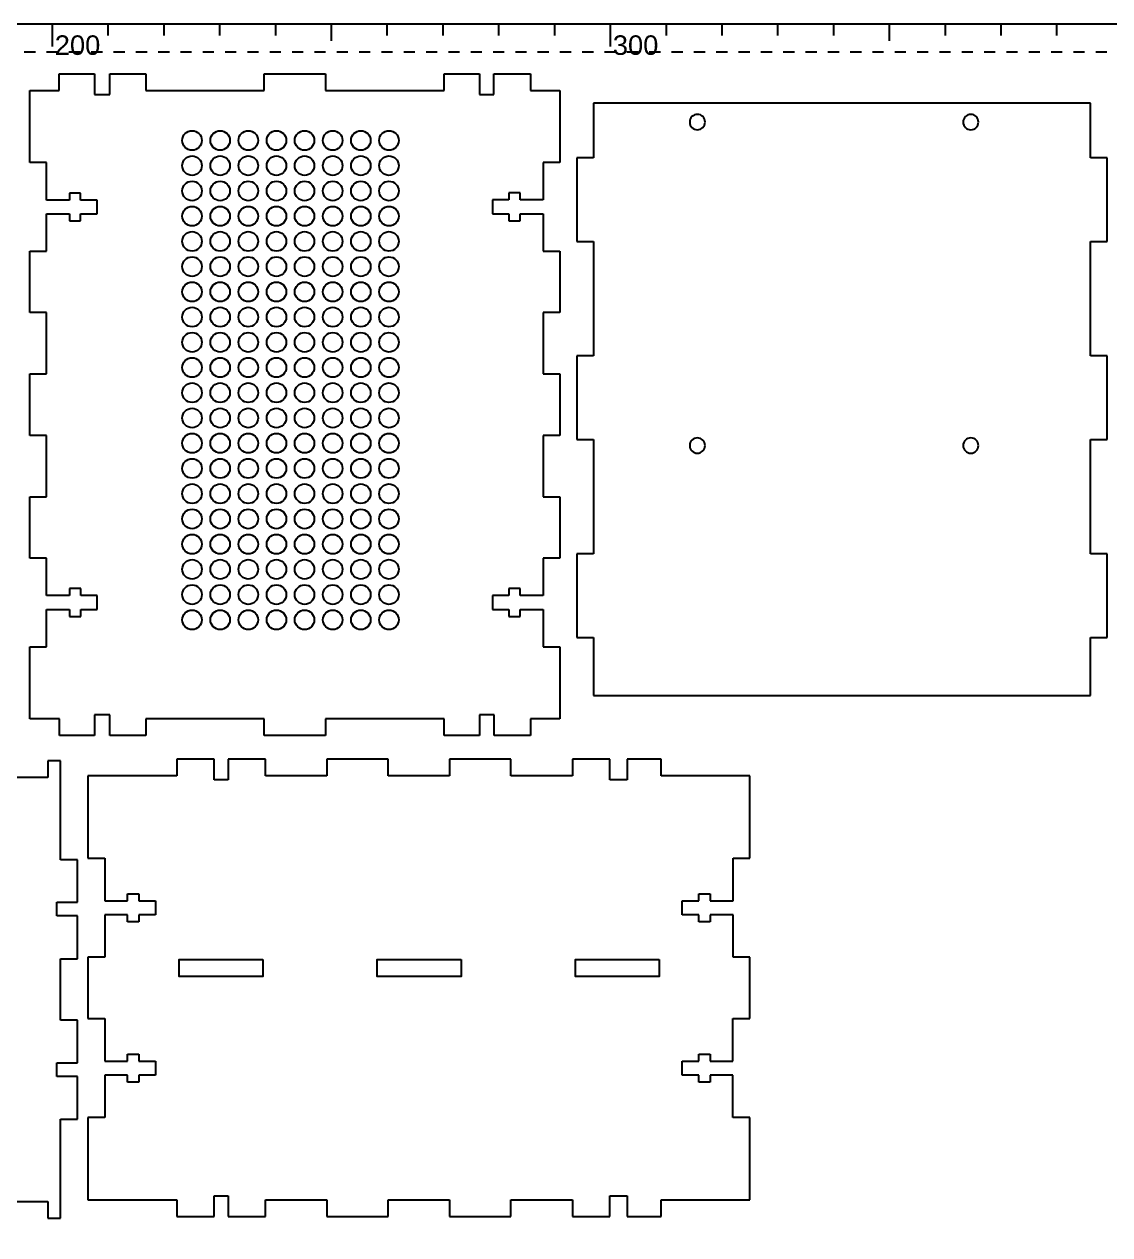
# Model space of a CAD drawing. Header units: millimetres. Extents: x 0 to 730, y -431 to 0.
# Drawn here: x 195 to 389.5, y -217 to 0 of the extents above; entities that cross this region are included whole.
import ezdxf

# ---------------------------------------------------------------- set-up
doc = ezdxf.new("R2010")
doc.units = ezdxf.units.MM
doc.header["$MEASUREMENT"] = 0
doc.linetypes.add('Hidden', pattern=[4, 2, -2])
for name, color, linetype, true_color in [('Laser$Cut Perimeter', 157, 'Continuous', 0x336699), ('LaserBed', 7, 'Continuous', 0xffffff), ('LaserBed$Guides', 7, 'Hidden', 0xffffff), ('LaserBed$Scale', 7, 'Continuous', 0xffffff)]:
    doc.layers.add(name, color=color, linetype=linetype, true_color=true_color)

msp = doc.modelspace()

# ---------------------------------------------------------------- linework, layer by layer
at = {"layer": 'Laser$Cut Perimeter'}
for p, q in [((201.27, -11.91), (201.27, -8.91)), ((201.27, -8.91), (207.61, -8.91)), ((207.61, -8.91), (207.61, -12.61)), ((210.33, -12.61), (210.33, -8.91)), ((210.33, -8.91), (216.77, -8.91)), ((216.77, -8.91), (216.77, -11.91)), ((237.98, -11.91), (237.98, -8.91)), ((237.98, -8.91), (248.98, -8.91)), ((248.98, -8.91), (248.98, -11.91)), ((270.22, -11.91), (270.22, -8.91)), ((270.22, -8.91), (276.56, -8.91)), ((276.56, -8.91), (276.56, -12.61)), ((279.17, -12.61), (279.17, -8.91)), ((279.17, -8.91), (285.72, -8.91)), ((285.72, -8.91), (285.72, -11.91)), ((195.98, -24.81), (195.98, -11.91)), ((195.98, -11.91), (201.27, -11.91)), ((207.61, -12.61), (210.33, -12.61)), ((216.77, -11.91), (237.98, -11.91)), ((248.98, -11.91), (270.22, -11.91)), ((276.56, -12.61), (279.17, -12.61)), ((285.72, -11.91), (290.98, -11.91)), ((290.98, -11.91), (290.98, -24.81)), ((386.04, -14.16), (297.03, -14.16)), ((297.03, -14.16), (297.03, -23.95)), ((386.04, -23.95), (386.04, -14.16)), ((198.98, -24.81), (195.98, -24.81)), ((198.98, -31.52), (198.98, -24.81)), ((198.98, -24.81), (198.98, -24.81)), ((290.98, -24.81), (287.98, -24.81)), ((287.98, -24.81), (287.98, -31.51)), ((297.03, -23.95), (294.03, -23.95)), ((294.03, -23.95), (294.03, -38.95)), ((389.04, -23.95), (386.04, -23.95)), ((389.04, -38.95), (389.04, -23.95)), ((205.1, -30.27), (203.09, -30.27)), ((203.09, -30.27), (203.09, -31.52)), ((205.1, -31.52), (205.1, -30.27)), ((283.88, -30.26), (281.86, -30.26)), ((281.86, -30.26), (281.86, -31.51)), ((283.88, -31.51), (283.88, -30.26)), ((198.99, -31.52), (198.98, -31.52)), ((203.09, -31.52), (198.99, -31.52)), ((208.09, -31.52), (205.1, -31.52)), ((208.09, -34.02), (208.09, -31.52)), ((281.86, -31.51), (278.88, -31.51)), ((278.88, -31.51), (278.88, -34.01)), ((287.98, -31.51), (283.88, -31.51)), ((287.98, -31.51), (287.98, -31.51)), ((198.98, -34.02), (198.99, -34.02)), ((198.99, -34.02), (203.09, -34.02)), ((203.09, -34.02), (203.09, -35.27)), ((205.1, -35.27), (205.1, -34.02)), ((205.1, -34.02), (208.09, -34.02)), ((278.88, -34.01), (281.86, -34.01)), ((281.86, -34.01), (281.86, -35.26)), ((283.88, -35.26), (283.88, -34.01)), ((283.88, -34.01), (287.98, -34.01)), ((287.98, -34.01), (287.98, -34.01)), ((287.98, -34.01), (287.98, -40.71)), ((203.09, -35.27), (205.1, -35.27)), ((281.86, -35.26), (283.88, -35.26)), ((294.03, -38.95), (297.03, -38.95)), ((297.03, -38.95), (297.03, -59.44)), ((386.04, -59.44), (386.04, -38.95)), ((386.04, -38.95), (389.04, -38.95)), ((195.98, -51.71), (195.98, -40.71)), ((195.98, -40.71), (198.98, -40.71)), ((287.98, -40.71), (290.98, -40.71)), ((290.98, -40.71), (290.98, -51.71)), ((198.98, -51.71), (195.98, -51.71)), ((198.98, -62.71), (198.98, -51.71)), ((290.98, -51.71), (287.98, -51.71)), ((287.98, -51.71), (287.98, -62.71)), ((297.03, -59.44), (294.03, -59.44)), ((294.03, -59.44), (294.03, -74.44)), ((389.04, -59.44), (386.04, -59.44)), ((389.04, -74.44), (389.04, -59.44)), ((195.98, -73.71), (195.98, -62.71)), ((195.98, -62.71), (198.98, -62.71)), ((287.98, -62.71), (290.98, -62.71)), ((290.98, -62.71), (290.98, -73.71)), ((198.98, -73.71), (195.98, -73.71)), ((198.98, -84.71), (198.98, -73.71)), ((290.98, -73.71), (287.98, -73.71)), ((287.98, -73.71), (287.98, -84.71)), ((294.03, -74.44), (297.03, -74.44)), ((297.03, -74.44), (297.03, -94.93)), ((386.04, -94.93), (386.04, -74.44)), ((386.04, -74.44), (389.04, -74.44)), ((195.98, -95.71), (195.98, -84.71)), ((195.98, -84.71), (198.98, -84.71)), ((287.98, -84.71), (290.98, -84.71)), ((290.98, -84.71), (290.98, -95.71)), ((297.03, -94.93), (294.03, -94.93)), ((294.03, -94.93), (294.03, -109.93)), ((389.04, -94.93), (386.04, -94.93)), ((389.04, -109.93), (389.04, -94.93)), ((198.98, -95.71), (195.98, -95.71)), ((198.99, -95.71), (198.98, -95.71)), ((198.99, -102.41), (198.99, -95.71)), ((290.98, -95.71), (287.98, -95.71)), ((287.98, -95.71), (287.98, -95.71)), ((287.98, -95.71), (287.98, -102.41)), ((205.11, -101.16), (203.09, -101.16)), ((203.09, -101.16), (203.09, -102.41)), ((205.11, -102.41), (205.11, -101.16)), ((283.88, -101.16), (281.86, -101.16)), ((281.86, -101.16), (281.86, -102.41)), ((283.88, -102.41), (283.88, -101.16)), ((203.09, -102.41), (198.99, -102.41)), ((198.99, -102.41), (198.99, -102.41)), ((208.09, -102.41), (205.11, -102.41)), ((208.09, -104.91), (208.09, -102.41)), ((281.86, -102.41), (278.88, -102.41)), ((278.88, -102.41), (278.88, -104.91)), ((287.98, -102.41), (283.88, -102.41)), ((287.98, -102.41), (287.98, -102.41)), ((198.99, -111.61), (198.99, -104.91)), ((198.99, -104.91), (198.99, -104.91)), ((198.99, -104.91), (203.09, -104.91)), ((203.09, -104.91), (203.09, -106.16)), ((203.09, -106.16), (205.11, -106.16)), ((205.11, -106.16), (205.11, -104.91)), ((205.11, -104.91), (208.09, -104.91)), ((278.88, -104.91), (281.86, -104.91)), ((281.86, -104.91), (281.86, -106.16)), ((281.86, -106.16), (283.88, -106.16)), ((283.88, -106.16), (283.88, -104.91)), ((283.88, -104.91), (287.98, -104.91)), ((287.98, -104.91), (287.98, -111.61)), ((294.03, -109.93), (297.03, -109.93)), ((297.03, -109.93), (297.03, -120.35)), ((386.04, -120.35), (386.04, -109.93)), ((386.04, -109.93), (389.04, -109.93)), ((195.98, -124.51), (195.98, -111.61)), ((195.98, -111.61), (198.98, -111.61)), ((198.98, -111.61), (198.99, -111.61)), ((287.98, -111.61), (287.98, -111.61)), ((287.98, -111.61), (290.98, -111.61)), ((290.98, -111.61), (290.98, -124.51)), ((297.03, -120.35), (386.04, -120.35)), ((201.31, -124.51), (195.98, -124.51)), ((201.31, -127.51), (201.31, -124.51)), ((210.33, -123.81), (207.61, -123.81)), ((207.61, -123.81), (207.61, -127.51)), ((210.33, -127.51), (210.33, -123.81)), ((237.98, -124.51), (216.81, -124.51)), ((216.81, -124.51), (216.81, -127.51)), ((237.98, -127.51), (237.98, -124.51)), ((270.23, -124.51), (248.98, -124.51)), ((248.98, -124.51), (248.98, -127.51)), ((270.23, -127.51), (270.23, -124.51)), ((279.18, -123.81), (276.56, -123.81)), ((276.56, -123.81), (276.56, -127.51)), ((279.18, -127.51), (279.18, -123.81)), ((290.98, -124.51), (285.73, -124.51)), ((285.73, -124.51), (285.73, -127.51)), ((207.61, -127.51), (201.31, -127.51)), ((216.81, -127.51), (210.33, -127.51)), ((248.98, -127.51), (237.98, -127.51)), ((276.56, -127.51), (270.23, -127.51)), ((285.73, -127.51), (279.18, -127.51)), ((201.52, -132.07), (199.25, -132.07)), ((199.25, -132.07), (199.25, -135.07)), ((201.52, -149.82), (201.52, -132.07)), ((222.32, -131.77), (222.32, -134.77)), ((229.02, -131.77), (222.32, -131.77)), ((229.02, -135.47), (229.02, -131.77)), ((231.52, -131.77), (231.52, -135.47)), ((238.22, -131.77), (231.52, -131.77)), ((238.22, -134.77), (238.22, -131.77)), ((249.22, -131.77), (249.22, -134.77)), ((260.22, -131.77), (249.22, -131.77)), ((260.22, -134.77), (260.22, -131.77)), ((271.22, -131.77), (271.22, -134.77)), ((282.22, -131.77), (271.22, -131.77)), ((282.22, -134.77), (282.22, -131.77)), ((293.22, -131.77), (293.22, -134.77)), ((299.91, -131.77), (293.22, -131.77)), ((299.91, -135.47), (299.91, -131.77)), ((303.02, -131.77), (303.02, -135.47)), ((309.12, -131.77), (303.02, -131.77)), ((309.12, -134.77), (309.12, -131.77)), ((199.25, -135.07), (192.75, -135.07)), ((199.25, -135.07), (199.25, -135.07)), ((206.42, -134.77), (206.42, -149.52)), ((222.32, -134.77), (206.42, -134.77)), ((231.52, -135.47), (229.02, -135.47)), ((249.22, -134.77), (238.22, -134.77)), ((271.22, -134.77), (260.22, -134.77)), ((293.22, -134.77), (282.22, -134.77)), ((303.02, -135.47), (299.91, -135.47)), ((325.02, -134.77), (309.12, -134.77)), ((325.02, -149.52), (325.02, -134.77)), ((206.42, -149.52), (209.42, -149.52)), ((209.42, -149.52), (209.42, -157.15)), ((322.01, -149.52), (322.02, -149.52)), ((322.01, -157.15), (322.01, -149.52)), ((322.02, -149.52), (325.02, -149.52)), ((204.52, -149.82), (201.52, -149.82)), ((204.52, -157.38), (204.52, -149.82)), ((213.52, -155.9), (215.54, -155.9)), ((213.52, -157.15), (213.52, -155.9)), ((215.54, -155.9), (215.54, -157.15)), ((315.89, -155.9), (317.91, -155.9)), ((315.89, -157.15), (315.89, -155.9)), ((317.91, -155.9), (317.91, -157.15)), ((200.82, -159.88), (200.82, -157.38)), ((200.82, -157.38), (204.52, -157.38)), ((209.42, -157.15), (213.52, -157.15)), ((215.54, -157.15), (218.52, -157.15)), ((218.52, -157.15), (218.52, -159.65)), ((312.91, -157.15), (315.89, -157.15)), ((312.91, -159.65), (312.91, -157.15)), ((317.91, -157.15), (322.01, -157.15)), ((204.52, -159.88), (200.82, -159.88)), ((204.52, -167.57), (204.52, -159.88)), ((209.42, -159.65), (209.42, -167.27)), ((213.52, -159.65), (209.42, -159.65)), ((213.52, -160.9), (213.52, -159.65)), ((215.54, -159.65), (215.54, -160.9)), ((218.52, -159.65), (215.54, -159.65)), ((315.89, -159.65), (312.91, -159.65)), ((315.89, -160.9), (315.89, -159.65)), ((317.91, -159.65), (317.91, -160.9)), ((322.01, -159.65), (317.91, -159.65)), ((322.01, -167.27), (322.01, -159.65)), ((215.54, -160.9), (213.52, -160.9)), ((317.91, -160.9), (315.89, -160.9)), ((201.52, -178.57), (201.52, -167.57)), ((201.52, -167.57), (204.52, -167.57)), ((206.42, -167.27), (206.42, -178.27)), ((209.42, -167.27), (206.42, -167.27)), ((322.02, -167.27), (322.01, -167.27)), ((325.02, -167.27), (322.02, -167.27)), ((325.02, -178.27), (325.02, -167.27)), ((204.52, -178.57), (201.52, -178.57)), ((204.52, -186.18), (204.52, -178.57)), ((206.42, -178.27), (209.42, -178.27)), ((209.42, -178.27), (209.42, -185.9)), ((209.42, -178.27), (209.42, -178.27)), ((322, -178.27), (322.02, -178.27)), ((322, -185.9), (322, -178.27)), ((322.02, -178.27), (325.02, -178.27)), ((200.82, -188.68), (200.82, -186.18)), ((200.82, -186.18), (204.52, -186.18)), ((209.42, -185.9), (213.52, -185.9)), ((213.52, -184.65), (215.54, -184.65)), ((213.52, -185.9), (213.52, -184.65)), ((215.54, -184.65), (215.54, -185.9)), ((215.54, -185.9), (218.52, -185.9)), ((218.52, -185.9), (218.52, -188.4)), ((312.9, -185.9), (315.88, -185.9)), ((312.9, -188.4), (312.9, -185.9)), ((315.88, -184.65), (317.9, -184.65)), ((315.88, -185.9), (315.88, -184.65)), ((317.9, -184.65), (317.9, -185.9)), ((317.9, -185.9), (322, -185.9)), ((204.52, -188.68), (200.82, -188.68)), ((204.52, -196.32), (204.52, -188.68)), ((209.42, -188.4), (209.42, -196.02)), ((213.52, -188.4), (209.42, -188.4)), ((213.52, -189.65), (213.52, -188.4)), ((215.54, -188.4), (215.54, -189.65)), ((218.52, -188.4), (215.54, -188.4)), ((315.88, -188.4), (312.9, -188.4)), ((315.88, -189.65), (315.88, -188.4)), ((317.9, -188.4), (317.9, -189.65)), ((322, -188.4), (317.9, -188.4)), ((322, -196.02), (322, -188.4)), ((215.54, -189.65), (213.52, -189.65)), ((317.9, -189.65), (315.88, -189.65)), ((201.52, -214.07), (201.52, -196.32)), ((201.52, -196.32), (204.52, -196.32)), ((206.42, -196.02), (206.42, -210.77)), ((209.42, -196.02), (206.42, -196.02)), ((209.42, -196.02), (209.42, -196.02)), ((322.02, -196.02), (322, -196.02)), ((325.02, -196.02), (322.02, -196.02)), ((325.02, -210.77), (325.02, -196.02)), ((229.02, -210.07), (231.52, -210.07)), ((229.02, -213.77), (229.02, -210.07)), ((231.52, -210.07), (231.52, -213.77)), ((299.91, -210.07), (303.02, -210.07)), ((299.91, -213.77), (299.91, -210.07)), ((303.02, -210.07), (303.02, -213.77)), ((192.76, -211.07), (199.25, -211.07)), ((199.25, -211.07), (199.25, -211.07)), ((199.25, -211.07), (199.25, -214.07)), ((206.42, -210.77), (222.32, -210.77)), ((222.32, -210.77), (222.32, -213.77)), ((238.22, -210.77), (249.22, -210.77)), ((238.22, -213.77), (238.22, -210.77)), ((249.22, -210.77), (249.22, -213.77)), ((260.22, -210.77), (271.22, -210.77)), ((260.22, -213.77), (260.22, -210.77)), ((271.22, -210.77), (271.22, -213.77)), ((282.22, -210.77), (293.22, -210.77)), ((282.22, -213.77), (282.22, -210.77)), ((293.22, -210.77), (293.22, -213.77)), ((309.12, -210.77), (325.02, -210.77)), ((309.12, -213.77), (309.12, -210.77)), ((199.25, -214.07), (201.52, -214.07)), ((222.32, -213.77), (229.02, -213.77)), ((231.52, -213.77), (238.22, -213.77)), ((249.22, -213.77), (260.22, -213.77)), ((271.22, -213.77), (282.22, -213.77)), ((293.22, -213.77), (299.91, -213.77)), ((303.02, -213.77), (309.12, -213.77))]:
    msp.add_line(p, q, dxfattribs=at)
for points in [[(237.78, -167.71), (237.78, -170.71), (222.78, -170.71), (222.78, -167.71)], [(273.27, -167.71), (273.27, -170.71), (258.27, -170.71), (258.27, -167.71)], [(308.76, -167.71), (308.76, -170.71), (293.76, -170.71), (293.76, -167.71)]]:
    msp.add_lwpolyline(points, close=True, dxfattribs=at)
for points in [[(316.99, -17.54), (316.99, -18.29), (316.38, -18.91), (315.62, -18.91), (314.86, -18.91), (314.24, -18.29), (314.24, -17.54), (314.24, -16.78), (314.86, -16.16), (315.62, -16.16), (316.38, -16.16), (316.99, -16.78), (316.99, -17.54)], [(365.99, -17.54), (365.99, -18.29), (365.38, -18.91), (364.62, -18.91), (363.86, -18.91), (363.24, -18.29), (363.24, -17.54), (363.24, -16.78), (363.86, -16.16), (364.62, -16.16), (365.38, -16.16), (365.99, -16.78), (365.99, -17.54)], [(226.82, -20.84), (226.82, -19.87), (226.03, -19.09), (225.07, -19.09), (224.1, -19.09), (223.32, -19.87), (223.32, -20.84), (223.32, -21.81), (224.1, -22.59), (225.07, -22.59), (226.03, -22.59), (226.82, -21.81), (226.82, -20.84)], [(231.86, -20.84), (231.86, -19.87), (231.07, -19.09), (230.11, -19.09), (229.14, -19.09), (228.36, -19.87), (228.36, -20.84), (228.36, -21.81), (229.14, -22.59), (230.11, -22.59), (231.07, -22.59), (231.86, -21.81), (231.86, -20.84)], [(236.9, -20.84), (236.9, -19.87), (236.12, -19.09), (235.15, -19.09), (234.18, -19.09), (233.4, -19.87), (233.4, -20.84), (233.4, -21.81), (234.18, -22.59), (235.15, -22.59), (236.12, -22.59), (236.9, -21.81), (236.9, -20.84)], [(241.94, -20.84), (241.94, -19.87), (241.16, -19.09), (240.19, -19.09), (239.23, -19.09), (238.44, -19.87), (238.44, -20.84), (238.44, -21.81), (239.23, -22.59), (240.19, -22.59), (241.16, -22.59), (241.94, -21.81), (241.94, -20.84)], [(246.98, -20.84), (246.98, -19.87), (246.2, -19.09), (245.23, -19.09), (244.27, -19.09), (243.48, -19.87), (243.48, -20.84), (243.48, -21.81), (244.27, -22.59), (245.23, -22.59), (246.2, -22.59), (246.98, -21.81), (246.98, -20.84)], [(252.03, -20.84), (252.03, -19.87), (251.24, -19.09), (250.28, -19.09), (249.31, -19.09), (248.53, -19.87), (248.53, -20.84), (248.53, -21.81), (249.31, -22.59), (250.28, -22.59), (251.24, -22.59), (252.03, -21.81), (252.03, -20.84)], [(257.07, -20.84), (257.07, -19.87), (256.28, -19.09), (255.32, -19.09), (254.35, -19.09), (253.57, -19.87), (253.57, -20.84), (253.57, -21.81), (254.35, -22.59), (255.32, -22.59), (256.28, -22.59), (257.07, -21.81), (257.07, -20.84)], [(262.11, -20.84), (262.11, -19.87), (261.33, -19.09), (260.36, -19.09), (259.39, -19.09), (258.61, -19.87), (258.61, -20.84), (258.61, -21.81), (259.39, -22.59), (260.36, -22.59), (261.33, -22.59), (262.11, -21.81), (262.11, -20.84)], [(226.82, -25.36), (226.82, -24.4), (226.03, -23.61), (225.07, -23.61), (224.1, -23.61), (223.32, -24.4), (223.32, -25.36), (223.32, -26.33), (224.1, -27.11), (225.07, -27.11), (226.03, -27.11), (226.82, -26.33), (226.82, -25.36)], [(231.86, -25.36), (231.86, -24.4), (231.07, -23.61), (230.11, -23.61), (229.14, -23.61), (228.36, -24.4), (228.36, -25.36), (228.36, -26.33), (229.14, -27.11), (230.11, -27.11), (231.07, -27.11), (231.86, -26.33), (231.86, -25.36)], [(236.9, -25.36), (236.9, -24.4), (236.12, -23.61), (235.15, -23.61), (234.18, -23.61), (233.4, -24.4), (233.4, -25.36), (233.4, -26.33), (234.18, -27.11), (235.15, -27.11), (236.12, -27.11), (236.9, -26.33), (236.9, -25.36)], [(241.94, -25.36), (241.94, -24.4), (241.16, -23.61), (240.19, -23.61), (239.23, -23.61), (238.44, -24.4), (238.44, -25.36), (238.44, -26.33), (239.23, -27.11), (240.19, -27.11), (241.16, -27.11), (241.94, -26.33), (241.94, -25.36)], [(246.98, -25.36), (246.98, -24.4), (246.2, -23.61), (245.23, -23.61), (244.27, -23.61), (243.48, -24.4), (243.48, -25.36), (243.48, -26.33), (244.27, -27.11), (245.23, -27.11), (246.2, -27.11), (246.98, -26.33), (246.98, -25.36)], [(252.03, -25.36), (252.03, -24.4), (251.24, -23.61), (250.28, -23.61), (249.31, -23.61), (248.53, -24.4), (248.53, -25.36), (248.53, -26.33), (249.31, -27.11), (250.28, -27.11), (251.24, -27.11), (252.03, -26.33), (252.03, -25.36)], [(257.07, -25.36), (257.07, -24.4), (256.28, -23.61), (255.32, -23.61), (254.35, -23.61), (253.57, -24.4), (253.57, -25.36), (253.57, -26.33), (254.35, -27.11), (255.32, -27.11), (256.28, -27.11), (257.07, -26.33), (257.07, -25.36)], [(262.11, -25.36), (262.11, -24.4), (261.33, -23.61), (260.36, -23.61), (259.39, -23.61), (258.61, -24.4), (258.61, -25.36), (258.61, -26.33), (259.39, -27.11), (260.36, -27.11), (261.33, -27.11), (262.11, -26.33), (262.11, -25.36)], [(226.82, -29.89), (226.82, -28.92), (226.03, -28.14), (225.07, -28.14), (224.1, -28.14), (223.32, -28.92), (223.32, -29.89), (223.32, -30.85), (224.1, -31.64), (225.07, -31.64), (226.03, -31.64), (226.82, -30.85), (226.82, -29.89)], [(231.86, -29.89), (231.86, -28.92), (231.07, -28.14), (230.11, -28.14), (229.14, -28.14), (228.36, -28.92), (228.36, -29.89), (228.36, -30.85), (229.14, -31.64), (230.11, -31.64), (231.07, -31.64), (231.86, -30.85), (231.86, -29.89)], [(236.9, -29.89), (236.9, -28.92), (236.12, -28.14), (235.15, -28.14), (234.18, -28.14), (233.4, -28.92), (233.4, -29.89), (233.4, -30.85), (234.18, -31.64), (235.15, -31.64), (236.12, -31.64), (236.9, -30.85), (236.9, -29.89)], [(241.94, -29.89), (241.94, -28.92), (241.16, -28.14), (240.19, -28.14), (239.23, -28.14), (238.44, -28.92), (238.44, -29.89), (238.44, -30.85), (239.23, -31.64), (240.19, -31.64), (241.16, -31.64), (241.94, -30.85), (241.94, -29.89)], [(246.98, -29.89), (246.98, -28.92), (246.2, -28.14), (245.23, -28.14), (244.27, -28.14), (243.48, -28.92), (243.48, -29.89), (243.48, -30.85), (244.27, -31.64), (245.23, -31.64), (246.2, -31.64), (246.98, -30.85), (246.98, -29.89)], [(252.03, -29.89), (252.03, -28.92), (251.24, -28.14), (250.28, -28.14), (249.31, -28.14), (248.53, -28.92), (248.53, -29.89), (248.53, -30.85), (249.31, -31.64), (250.28, -31.64), (251.24, -31.64), (252.03, -30.85), (252.03, -29.89)], [(257.07, -29.89), (257.07, -28.92), (256.28, -28.14), (255.32, -28.14), (254.35, -28.14), (253.57, -28.92), (253.57, -29.89), (253.57, -30.85), (254.35, -31.64), (255.32, -31.64), (256.28, -31.64), (257.07, -30.85), (257.07, -29.89)], [(262.11, -29.89), (262.11, -28.92), (261.33, -28.14), (260.36, -28.14), (259.39, -28.14), (258.61, -28.92), (258.61, -29.89), (258.61, -30.85), (259.39, -31.64), (260.36, -31.64), (261.33, -31.64), (262.11, -30.85), (262.11, -29.89)], [(226.82, -34.41), (226.82, -33.44), (226.03, -32.66), (225.07, -32.66), (224.1, -32.66), (223.32, -33.44), (223.32, -34.41), (223.32, -35.38), (224.1, -36.16), (225.07, -36.16), (226.03, -36.16), (226.82, -35.38), (226.82, -34.41)], [(231.86, -34.41), (231.86, -33.44), (231.07, -32.66), (230.11, -32.66), (229.14, -32.66), (228.36, -33.44), (228.36, -34.41), (228.36, -35.38), (229.14, -36.16), (230.11, -36.16), (231.07, -36.16), (231.86, -35.38), (231.86, -34.41)], [(236.9, -34.41), (236.9, -33.44), (236.12, -32.66), (235.15, -32.66), (234.18, -32.66), (233.4, -33.44), (233.4, -34.41), (233.4, -35.38), (234.18, -36.16), (235.15, -36.16), (236.12, -36.16), (236.9, -35.38), (236.9, -34.41)], [(241.94, -34.41), (241.94, -33.44), (241.16, -32.66), (240.19, -32.66), (239.23, -32.66), (238.44, -33.44), (238.44, -34.41), (238.44, -35.38), (239.23, -36.16), (240.19, -36.16), (241.16, -36.16), (241.94, -35.38), (241.94, -34.41)], [(246.98, -34.41), (246.98, -33.44), (246.2, -32.66), (245.23, -32.66), (244.27, -32.66), (243.48, -33.44), (243.48, -34.41), (243.48, -35.38), (244.27, -36.16), (245.23, -36.16), (246.2, -36.16), (246.98, -35.38), (246.98, -34.41)], [(252.03, -34.41), (252.03, -33.44), (251.24, -32.66), (250.28, -32.66), (249.31, -32.66), (248.53, -33.44), (248.53, -34.41), (248.53, -35.38), (249.31, -36.16), (250.28, -36.16), (251.24, -36.16), (252.03, -35.38), (252.03, -34.41)], [(257.07, -34.41), (257.07, -33.44), (256.28, -32.66), (255.32, -32.66), (254.35, -32.66), (253.57, -33.44), (253.57, -34.41), (253.57, -35.38), (254.35, -36.16), (255.32, -36.16), (256.28, -36.16), (257.07, -35.38), (257.07, -34.41)], [(262.11, -34.41), (262.11, -33.44), (261.33, -32.66), (260.36, -32.66), (259.39, -32.66), (258.61, -33.44), (258.61, -34.41), (258.61, -35.38), (259.39, -36.16), (260.36, -36.16), (261.33, -36.16), (262.11, -35.38), (262.11, -34.41)], [(226.82, -38.93), (226.82, -37.97), (226.03, -37.18), (225.07, -37.18), (224.1, -37.18), (223.32, -37.97), (223.32, -38.93), (223.32, -39.9), (224.1, -40.68), (225.07, -40.68), (226.03, -40.68), (226.82, -39.9), (226.82, -38.93)], [(231.86, -38.93), (231.86, -37.97), (231.07, -37.18), (230.11, -37.18), (229.14, -37.18), (228.36, -37.97), (228.36, -38.93), (228.36, -39.9), (229.14, -40.68), (230.11, -40.68), (231.07, -40.68), (231.86, -39.9), (231.86, -38.93)], [(236.9, -38.93), (236.9, -37.97), (236.12, -37.18), (235.15, -37.18), (234.18, -37.18), (233.4, -37.97), (233.4, -38.93), (233.4, -39.9), (234.18, -40.68), (235.15, -40.68), (236.12, -40.68), (236.9, -39.9), (236.9, -38.93)], [(241.94, -38.93), (241.94, -37.97), (241.16, -37.18), (240.19, -37.18), (239.23, -37.18), (238.44, -37.97), (238.44, -38.93), (238.44, -39.9), (239.23, -40.68), (240.19, -40.68), (241.16, -40.68), (241.94, -39.9), (241.94, -38.93)], [(246.98, -38.93), (246.98, -37.97), (246.2, -37.18), (245.23, -37.18), (244.27, -37.18), (243.48, -37.97), (243.48, -38.93), (243.48, -39.9), (244.27, -40.68), (245.23, -40.68), (246.2, -40.68), (246.98, -39.9), (246.98, -38.93)], [(252.03, -38.93), (252.03, -37.97), (251.24, -37.18), (250.28, -37.18), (249.31, -37.18), (248.53, -37.97), (248.53, -38.93), (248.53, -39.9), (249.31, -40.68), (250.28, -40.68), (251.24, -40.68), (252.03, -39.9), (252.03, -38.93)], [(257.07, -38.93), (257.07, -37.97), (256.28, -37.18), (255.32, -37.18), (254.35, -37.18), (253.57, -37.97), (253.57, -38.93), (253.57, -39.9), (254.35, -40.68), (255.32, -40.68), (256.28, -40.68), (257.07, -39.9), (257.07, -38.93)], [(262.11, -38.93), (262.11, -37.97), (261.33, -37.18), (260.36, -37.18), (259.39, -37.18), (258.61, -37.97), (258.61, -38.93), (258.61, -39.9), (259.39, -40.68), (260.36, -40.68), (261.33, -40.68), (262.11, -39.9), (262.11, -38.93)], [(226.82, -43.46), (226.82, -42.49), (226.03, -41.71), (225.07, -41.71), (224.1, -41.71), (223.32, -42.49), (223.32, -43.46), (223.32, -44.42), (224.1, -45.21), (225.07, -45.21), (226.03, -45.21), (226.82, -44.42), (226.82, -43.46)], [(231.86, -43.46), (231.86, -42.49), (231.07, -41.71), (230.11, -41.71), (229.14, -41.71), (228.36, -42.49), (228.36, -43.46), (228.36, -44.42), (229.14, -45.21), (230.11, -45.21), (231.07, -45.21), (231.86, -44.42), (231.86, -43.46)], [(236.9, -43.46), (236.9, -42.49), (236.12, -41.71), (235.15, -41.71), (234.18, -41.71), (233.4, -42.49), (233.4, -43.46), (233.4, -44.42), (234.18, -45.21), (235.15, -45.21), (236.12, -45.21), (236.9, -44.42), (236.9, -43.46)], [(241.94, -43.46), (241.94, -42.49), (241.16, -41.71), (240.19, -41.71), (239.23, -41.71), (238.44, -42.49), (238.44, -43.46), (238.44, -44.42), (239.23, -45.21), (240.19, -45.21), (241.16, -45.21), (241.94, -44.42), (241.94, -43.46)], [(246.98, -43.46), (246.98, -42.49), (246.2, -41.71), (245.23, -41.71), (244.27, -41.71), (243.48, -42.49), (243.48, -43.46), (243.48, -44.42), (244.27, -45.21), (245.23, -45.21), (246.2, -45.21), (246.98, -44.42), (246.98, -43.46)], [(252.03, -43.46), (252.03, -42.49), (251.24, -41.71), (250.28, -41.71), (249.31, -41.71), (248.53, -42.49), (248.53, -43.46), (248.53, -44.42), (249.31, -45.21), (250.28, -45.21), (251.24, -45.21), (252.03, -44.42), (252.03, -43.46)], [(257.07, -43.46), (257.07, -42.49), (256.28, -41.71), (255.32, -41.71), (254.35, -41.71), (253.57, -42.49), (253.57, -43.46), (253.57, -44.42), (254.35, -45.21), (255.32, -45.21), (256.28, -45.21), (257.07, -44.42), (257.07, -43.46)], [(262.11, -43.46), (262.11, -42.49), (261.33, -41.71), (260.36, -41.71), (259.39, -41.71), (258.61, -42.49), (258.61, -43.46), (258.61, -44.42), (259.39, -45.21), (260.36, -45.21), (261.33, -45.21), (262.11, -44.42), (262.11, -43.46)], [(226.82, -47.98), (226.82, -47.01), (226.03, -46.23), (225.07, -46.23), (224.1, -46.23), (223.32, -47.01), (223.32, -47.98), (223.32, -48.95), (224.1, -49.73), (225.07, -49.73), (226.03, -49.73), (226.82, -48.95), (226.82, -47.98)], [(231.86, -47.98), (231.86, -47.01), (231.07, -46.23), (230.11, -46.23), (229.14, -46.23), (228.36, -47.01), (228.36, -47.98), (228.36, -48.95), (229.14, -49.73), (230.11, -49.73), (231.07, -49.73), (231.86, -48.95), (231.86, -47.98)], [(236.9, -47.98), (236.9, -47.01), (236.12, -46.23), (235.15, -46.23), (234.18, -46.23), (233.4, -47.01), (233.4, -47.98), (233.4, -48.95), (234.18, -49.73), (235.15, -49.73), (236.12, -49.73), (236.9, -48.95), (236.9, -47.98)], [(241.94, -47.98), (241.94, -47.01), (241.16, -46.23), (240.19, -46.23), (239.23, -46.23), (238.44, -47.01), (238.44, -47.98), (238.44, -48.95), (239.23, -49.73), (240.19, -49.73), (241.16, -49.73), (241.94, -48.95), (241.94, -47.98)], [(246.98, -47.98), (246.98, -47.01), (246.2, -46.23), (245.23, -46.23), (244.27, -46.23), (243.48, -47.01), (243.48, -47.98), (243.48, -48.95), (244.27, -49.73), (245.23, -49.73), (246.2, -49.73), (246.98, -48.95), (246.98, -47.98)], [(252.03, -47.98), (252.03, -47.01), (251.24, -46.23), (250.28, -46.23), (249.31, -46.23), (248.53, -47.01), (248.53, -47.98), (248.53, -48.95), (249.31, -49.73), (250.28, -49.73), (251.24, -49.73), (252.03, -48.95), (252.03, -47.98)], [(257.07, -47.98), (257.07, -47.01), (256.28, -46.23), (255.32, -46.23), (254.35, -46.23), (253.57, -47.01), (253.57, -47.98), (253.57, -48.95), (254.35, -49.73), (255.32, -49.73), (256.28, -49.73), (257.07, -48.95), (257.07, -47.98)], [(262.11, -47.98), (262.11, -47.01), (261.33, -46.23), (260.36, -46.23), (259.39, -46.23), (258.61, -47.01), (258.61, -47.98), (258.61, -48.95), (259.39, -49.73), (260.36, -49.73), (261.33, -49.73), (262.11, -48.95), (262.11, -47.98)], [(226.82, -52.5), (226.82, -51.54), (226.03, -50.75), (225.07, -50.75), (224.1, -50.75), (223.32, -51.54), (223.32, -52.5), (223.32, -53.47), (224.1, -54.25), (225.07, -54.25), (226.03, -54.25), (226.82, -53.47), (226.82, -52.5)], [(231.86, -52.5), (231.86, -51.54), (231.07, -50.75), (230.11, -50.75), (229.14, -50.75), (228.36, -51.54), (228.36, -52.5), (228.36, -53.47), (229.14, -54.25), (230.11, -54.25), (231.07, -54.25), (231.86, -53.47), (231.86, -52.5)], [(236.9, -52.5), (236.9, -51.54), (236.12, -50.75), (235.15, -50.75), (234.18, -50.75), (233.4, -51.54), (233.4, -52.5), (233.4, -53.47), (234.18, -54.25), (235.15, -54.25), (236.12, -54.25), (236.9, -53.47), (236.9, -52.5)], [(241.94, -52.5), (241.94, -51.54), (241.16, -50.75), (240.19, -50.75), (239.23, -50.75), (238.44, -51.54), (238.44, -52.5), (238.44, -53.47), (239.23, -54.25), (240.19, -54.25), (241.16, -54.25), (241.94, -53.47), (241.94, -52.5)], [(246.98, -52.5), (246.98, -51.54), (246.2, -50.75), (245.23, -50.75), (244.27, -50.75), (243.48, -51.54), (243.48, -52.5), (243.48, -53.47), (244.27, -54.25), (245.23, -54.25), (246.2, -54.25), (246.98, -53.47), (246.98, -52.5)], [(252.03, -52.5), (252.03, -51.54), (251.24, -50.75), (250.28, -50.75), (249.31, -50.75), (248.53, -51.54), (248.53, -52.5), (248.53, -53.47), (249.31, -54.25), (250.28, -54.25), (251.24, -54.25), (252.03, -53.47), (252.03, -52.5)], [(257.07, -52.5), (257.07, -51.54), (256.28, -50.75), (255.32, -50.75), (254.35, -50.75), (253.57, -51.54), (253.57, -52.5), (253.57, -53.47), (254.35, -54.25), (255.32, -54.25), (256.28, -54.25), (257.07, -53.47), (257.07, -52.5)], [(262.11, -52.5), (262.11, -51.54), (261.33, -50.75), (260.36, -50.75), (259.39, -50.75), (258.61, -51.54), (258.61, -52.5), (258.61, -53.47), (259.39, -54.25), (260.36, -54.25), (261.33, -54.25), (262.11, -53.47), (262.11, -52.5)], [(226.82, -57.03), (226.82, -56.06), (226.03, -55.28), (225.07, -55.28), (224.1, -55.28), (223.32, -56.06), (223.32, -57.03), (223.32, -57.99), (224.1, -58.78), (225.07, -58.78), (226.03, -58.78), (226.82, -57.99), (226.82, -57.03)], [(231.86, -57.03), (231.86, -56.06), (231.07, -55.28), (230.11, -55.28), (229.14, -55.28), (228.36, -56.06), (228.36, -57.03), (228.36, -57.99), (229.14, -58.78), (230.11, -58.78), (231.07, -58.78), (231.86, -57.99), (231.86, -57.03)], [(236.9, -57.03), (236.9, -56.06), (236.12, -55.28), (235.15, -55.28), (234.18, -55.28), (233.4, -56.06), (233.4, -57.03), (233.4, -57.99), (234.18, -58.78), (235.15, -58.78), (236.12, -58.78), (236.9, -57.99), (236.9, -57.03)], [(241.94, -57.03), (241.94, -56.06), (241.16, -55.28), (240.19, -55.28), (239.23, -55.28), (238.44, -56.06), (238.44, -57.03), (238.44, -57.99), (239.23, -58.78), (240.19, -58.78), (241.16, -58.78), (241.94, -57.99), (241.94, -57.03)], [(246.98, -57.03), (246.98, -56.06), (246.2, -55.28), (245.23, -55.28), (244.27, -55.28), (243.48, -56.06), (243.48, -57.03), (243.48, -57.99), (244.27, -58.78), (245.23, -58.78), (246.2, -58.78), (246.98, -57.99), (246.98, -57.03)], [(252.03, -57.03), (252.03, -56.06), (251.24, -55.28), (250.28, -55.28), (249.31, -55.28), (248.53, -56.06), (248.53, -57.03), (248.53, -57.99), (249.31, -58.78), (250.28, -58.78), (251.24, -58.78), (252.03, -57.99), (252.03, -57.03)], [(257.07, -57.03), (257.07, -56.06), (256.28, -55.28), (255.32, -55.28), (254.35, -55.28), (253.57, -56.06), (253.57, -57.03), (253.57, -57.99), (254.35, -58.78), (255.32, -58.78), (256.28, -58.78), (257.07, -57.99), (257.07, -57.03)], [(262.11, -57.03), (262.11, -56.06), (261.33, -55.28), (260.36, -55.28), (259.39, -55.28), (258.61, -56.06), (258.61, -57.03), (258.61, -57.99), (259.39, -58.78), (260.36, -58.78), (261.33, -58.78), (262.11, -57.99), (262.11, -57.03)], [(226.82, -61.55), (226.82, -60.58), (226.03, -59.8), (225.07, -59.8), (224.1, -59.8), (223.32, -60.58), (223.32, -61.55), (223.32, -62.52), (224.1, -63.3), (225.07, -63.3), (226.03, -63.3), (226.82, -62.52), (226.82, -61.55)], [(231.86, -61.55), (231.86, -60.58), (231.07, -59.8), (230.11, -59.8), (229.14, -59.8), (228.36, -60.58), (228.36, -61.55), (228.36, -62.52), (229.14, -63.3), (230.11, -63.3), (231.07, -63.3), (231.86, -62.52), (231.86, -61.55)], [(236.9, -61.55), (236.9, -60.58), (236.12, -59.8), (235.15, -59.8), (234.18, -59.8), (233.4, -60.58), (233.4, -61.55), (233.4, -62.52), (234.18, -63.3), (235.15, -63.3), (236.12, -63.3), (236.9, -62.52), (236.9, -61.55)], [(241.94, -61.55), (241.94, -60.58), (241.16, -59.8), (240.19, -59.8), (239.23, -59.8), (238.44, -60.58), (238.44, -61.55), (238.44, -62.52), (239.23, -63.3), (240.19, -63.3), (241.16, -63.3), (241.94, -62.52), (241.94, -61.55)], [(246.98, -61.55), (246.98, -60.58), (246.2, -59.8), (245.23, -59.8), (244.27, -59.8), (243.48, -60.58), (243.48, -61.55), (243.48, -62.52), (244.27, -63.3), (245.23, -63.3), (246.2, -63.3), (246.98, -62.52), (246.98, -61.55)], [(252.03, -61.55), (252.03, -60.58), (251.24, -59.8), (250.28, -59.8), (249.31, -59.8), (248.53, -60.58), (248.53, -61.55), (248.53, -62.52), (249.31, -63.3), (250.28, -63.3), (251.24, -63.3), (252.03, -62.52), (252.03, -61.55)], [(257.07, -61.55), (257.07, -60.58), (256.28, -59.8), (255.32, -59.8), (254.35, -59.8), (253.57, -60.58), (253.57, -61.55), (253.57, -62.52), (254.35, -63.3), (255.32, -63.3), (256.28, -63.3), (257.07, -62.52), (257.07, -61.55)], [(262.11, -61.55), (262.11, -60.58), (261.33, -59.8), (260.36, -59.8), (259.39, -59.8), (258.61, -60.58), (258.61, -61.55), (258.61, -62.52), (259.39, -63.3), (260.36, -63.3), (261.33, -63.3), (262.11, -62.52), (262.11, -61.55)], [(226.82, -66.07), (226.82, -65.11), (226.03, -64.32), (225.07, -64.32), (224.1, -64.32), (223.32, -65.11), (223.32, -66.07), (223.32, -67.04), (224.1, -67.82), (225.07, -67.82), (226.03, -67.82), (226.82, -67.04), (226.82, -66.07)], [(231.86, -66.07), (231.86, -65.11), (231.07, -64.32), (230.11, -64.32), (229.14, -64.32), (228.36, -65.11), (228.36, -66.07), (228.36, -67.04), (229.14, -67.82), (230.11, -67.82), (231.07, -67.82), (231.86, -67.04), (231.86, -66.07)], [(236.9, -66.07), (236.9, -65.11), (236.12, -64.32), (235.15, -64.32), (234.18, -64.32), (233.4, -65.11), (233.4, -66.07), (233.4, -67.04), (234.18, -67.82), (235.15, -67.82), (236.12, -67.82), (236.9, -67.04), (236.9, -66.07)], [(241.94, -66.07), (241.94, -65.11), (241.16, -64.32), (240.19, -64.32), (239.23, -64.32), (238.44, -65.11), (238.44, -66.07), (238.44, -67.04), (239.23, -67.82), (240.19, -67.82), (241.16, -67.82), (241.94, -67.04), (241.94, -66.07)], [(246.98, -66.07), (246.98, -65.11), (246.2, -64.32), (245.23, -64.32), (244.27, -64.32), (243.48, -65.11), (243.48, -66.07), (243.48, -67.04), (244.27, -67.82), (245.23, -67.82), (246.2, -67.82), (246.98, -67.04), (246.98, -66.07)], [(252.03, -66.07), (252.03, -65.11), (251.24, -64.32), (250.28, -64.32), (249.31, -64.32), (248.53, -65.11), (248.53, -66.07), (248.53, -67.04), (249.31, -67.82), (250.28, -67.82), (251.24, -67.82), (252.03, -67.04), (252.03, -66.07)], [(257.07, -66.07), (257.07, -65.11), (256.28, -64.32), (255.32, -64.32), (254.35, -64.32), (253.57, -65.11), (253.57, -66.07), (253.57, -67.04), (254.35, -67.82), (255.32, -67.82), (256.28, -67.82), (257.07, -67.04), (257.07, -66.07)], [(262.11, -66.07), (262.11, -65.11), (261.33, -64.32), (260.36, -64.32), (259.39, -64.32), (258.61, -65.11), (258.61, -66.07), (258.61, -67.04), (259.39, -67.82), (260.36, -67.82), (261.33, -67.82), (262.11, -67.04), (262.11, -66.07)], [(226.82, -70.6), (226.82, -69.63), (226.03, -68.85), (225.07, -68.85), (224.1, -68.85), (223.32, -69.63), (223.32, -70.6), (223.32, -71.56), (224.1, -72.35), (225.07, -72.35), (226.03, -72.35), (226.82, -71.56), (226.82, -70.6)], [(231.86, -70.6), (231.86, -69.63), (231.07, -68.85), (230.11, -68.85), (229.14, -68.85), (228.36, -69.63), (228.36, -70.6), (228.36, -71.56), (229.14, -72.35), (230.11, -72.35), (231.07, -72.35), (231.86, -71.56), (231.86, -70.6)], [(236.9, -70.6), (236.9, -69.63), (236.12, -68.85), (235.15, -68.85), (234.18, -68.85), (233.4, -69.63), (233.4, -70.6), (233.4, -71.56), (234.18, -72.35), (235.15, -72.35), (236.12, -72.35), (236.9, -71.56), (236.9, -70.6)], [(241.94, -70.6), (241.94, -69.63), (241.16, -68.85), (240.19, -68.85), (239.23, -68.85), (238.44, -69.63), (238.44, -70.6), (238.44, -71.56), (239.23, -72.35), (240.19, -72.35), (241.16, -72.35), (241.94, -71.56), (241.94, -70.6)], [(246.98, -70.6), (246.98, -69.63), (246.2, -68.85), (245.23, -68.85), (244.27, -68.85), (243.48, -69.63), (243.48, -70.6), (243.48, -71.56), (244.27, -72.35), (245.23, -72.35), (246.2, -72.35), (246.98, -71.56), (246.98, -70.6)], [(252.03, -70.6), (252.03, -69.63), (251.24, -68.85), (250.28, -68.85), (249.31, -68.85), (248.53, -69.63), (248.53, -70.6), (248.53, -71.56), (249.31, -72.35), (250.28, -72.35), (251.24, -72.35), (252.03, -71.56), (252.03, -70.6)], [(257.07, -70.6), (257.07, -69.63), (256.28, -68.85), (255.32, -68.85), (254.35, -68.85), (253.57, -69.63), (253.57, -70.6), (253.57, -71.56), (254.35, -72.35), (255.32, -72.35), (256.28, -72.35), (257.07, -71.56), (257.07, -70.6)], [(262.11, -70.6), (262.11, -69.63), (261.33, -68.85), (260.36, -68.85), (259.39, -68.85), (258.61, -69.63), (258.61, -70.6), (258.61, -71.56), (259.39, -72.35), (260.36, -72.35), (261.33, -72.35), (262.11, -71.56), (262.11, -70.6)], [(226.82, -75.12), (226.82, -74.15), (226.03, -73.37), (225.07, -73.37), (224.1, -73.37), (223.32, -74.15), (223.32, -75.12), (223.32, -76.09), (224.1, -76.87), (225.07, -76.87), (226.03, -76.87), (226.82, -76.09), (226.82, -75.12)], [(231.86, -75.12), (231.86, -74.15), (231.07, -73.37), (230.11, -73.37), (229.14, -73.37), (228.36, -74.15), (228.36, -75.12), (228.36, -76.09), (229.14, -76.87), (230.11, -76.87), (231.07, -76.87), (231.86, -76.09), (231.86, -75.12)], [(236.9, -75.12), (236.9, -74.15), (236.12, -73.37), (235.15, -73.37), (234.18, -73.37), (233.4, -74.15), (233.4, -75.12), (233.4, -76.09), (234.18, -76.87), (235.15, -76.87), (236.12, -76.87), (236.9, -76.09), (236.9, -75.12)], [(241.94, -75.12), (241.94, -74.15), (241.16, -73.37), (240.19, -73.37), (239.23, -73.37), (238.44, -74.15), (238.44, -75.12), (238.44, -76.09), (239.23, -76.87), (240.19, -76.87), (241.16, -76.87), (241.94, -76.09), (241.94, -75.12)], [(246.98, -75.12), (246.98, -74.15), (246.2, -73.37), (245.23, -73.37), (244.27, -73.37), (243.48, -74.15), (243.48, -75.12), (243.48, -76.09), (244.27, -76.87), (245.23, -76.87), (246.2, -76.87), (246.98, -76.09), (246.98, -75.12)], [(252.03, -75.12), (252.03, -74.15), (251.24, -73.37), (250.28, -73.37), (249.31, -73.37), (248.53, -74.15), (248.53, -75.12), (248.53, -76.09), (249.31, -76.87), (250.28, -76.87), (251.24, -76.87), (252.03, -76.09), (252.03, -75.12)], [(257.07, -75.12), (257.07, -74.15), (256.28, -73.37), (255.32, -73.37), (254.35, -73.37), (253.57, -74.15), (253.57, -75.12), (253.57, -76.09), (254.35, -76.87), (255.32, -76.87), (256.28, -76.87), (257.07, -76.09), (257.07, -75.12)], [(262.11, -75.12), (262.11, -74.15), (261.33, -73.37), (260.36, -73.37), (259.39, -73.37), (258.61, -74.15), (258.61, -75.12), (258.61, -76.09), (259.39, -76.87), (260.36, -76.87), (261.33, -76.87), (262.11, -76.09), (262.11, -75.12)], [(316.99, -75.54), (316.99, -76.29), (316.38, -76.91), (315.62, -76.91), (314.86, -76.91), (314.24, -76.29), (314.24, -75.54), (314.24, -74.78), (314.86, -74.16), (315.62, -74.16), (316.38, -74.16), (316.99, -74.78), (316.99, -75.54)], [(365.99, -75.54), (365.99, -76.29), (365.38, -76.91), (364.62, -76.91), (363.86, -76.91), (363.24, -76.29), (363.24, -75.54), (363.24, -74.78), (363.86, -74.16), (364.62, -74.16), (365.38, -74.16), (365.99, -74.78), (365.99, -75.54)], [(226.82, -79.64), (226.82, -78.68), (226.03, -77.89), (225.07, -77.89), (224.1, -77.89), (223.32, -78.68), (223.32, -79.64), (223.32, -80.61), (224.1, -81.39), (225.07, -81.39), (226.03, -81.39), (226.82, -80.61), (226.82, -79.64)], [(231.86, -79.64), (231.86, -78.68), (231.07, -77.89), (230.11, -77.89), (229.14, -77.89), (228.36, -78.68), (228.36, -79.64), (228.36, -80.61), (229.14, -81.39), (230.11, -81.39), (231.07, -81.39), (231.86, -80.61), (231.86, -79.64)], [(236.9, -79.64), (236.9, -78.68), (236.12, -77.89), (235.15, -77.89), (234.18, -77.89), (233.4, -78.68), (233.4, -79.64), (233.4, -80.61), (234.18, -81.39), (235.15, -81.39), (236.12, -81.39), (236.9, -80.61), (236.9, -79.64)], [(241.94, -79.64), (241.94, -78.68), (241.16, -77.89), (240.19, -77.89), (239.23, -77.89), (238.44, -78.68), (238.44, -79.64), (238.44, -80.61), (239.23, -81.39), (240.19, -81.39), (241.16, -81.39), (241.94, -80.61), (241.94, -79.64)], [(246.98, -79.64), (246.98, -78.68), (246.2, -77.89), (245.23, -77.89), (244.27, -77.89), (243.48, -78.68), (243.48, -79.64), (243.48, -80.61), (244.27, -81.39), (245.23, -81.39), (246.2, -81.39), (246.98, -80.61), (246.98, -79.64)], [(252.03, -79.64), (252.03, -78.68), (251.24, -77.89), (250.28, -77.89), (249.31, -77.89), (248.53, -78.68), (248.53, -79.64), (248.53, -80.61), (249.31, -81.39), (250.28, -81.39), (251.24, -81.39), (252.03, -80.61), (252.03, -79.64)], [(257.07, -79.64), (257.07, -78.68), (256.28, -77.89), (255.32, -77.89), (254.35, -77.89), (253.57, -78.68), (253.57, -79.64), (253.57, -80.61), (254.35, -81.39), (255.32, -81.39), (256.28, -81.39), (257.07, -80.61), (257.07, -79.64)], [(262.11, -79.64), (262.11, -78.68), (261.33, -77.89), (260.36, -77.89), (259.39, -77.89), (258.61, -78.68), (258.61, -79.64), (258.61, -80.61), (259.39, -81.39), (260.36, -81.39), (261.33, -81.39), (262.11, -80.61), (262.11, -79.64)], [(226.82, -84.17), (226.82, -83.2), (226.03, -82.42), (225.07, -82.42), (224.1, -82.42), (223.32, -83.2), (223.32, -84.17), (223.32, -85.13), (224.1, -85.92), (225.07, -85.92), (226.03, -85.92), (226.82, -85.13), (226.82, -84.17)], [(231.86, -84.17), (231.86, -83.2), (231.07, -82.42), (230.11, -82.42), (229.14, -82.42), (228.36, -83.2), (228.36, -84.17), (228.36, -85.13), (229.14, -85.92), (230.11, -85.92), (231.07, -85.92), (231.86, -85.13), (231.86, -84.17)], [(236.9, -84.17), (236.9, -83.2), (236.12, -82.42), (235.15, -82.42), (234.18, -82.42), (233.4, -83.2), (233.4, -84.17), (233.4, -85.13), (234.18, -85.92), (235.15, -85.92), (236.12, -85.92), (236.9, -85.13), (236.9, -84.17)], [(241.94, -84.17), (241.94, -83.2), (241.16, -82.42), (240.19, -82.42), (239.23, -82.42), (238.44, -83.2), (238.44, -84.17), (238.44, -85.13), (239.23, -85.92), (240.19, -85.92), (241.16, -85.92), (241.94, -85.13), (241.94, -84.17)], [(246.98, -84.17), (246.98, -83.2), (246.2, -82.42), (245.23, -82.42), (244.27, -82.42), (243.48, -83.2), (243.48, -84.17), (243.48, -85.13), (244.27, -85.92), (245.23, -85.92), (246.2, -85.92), (246.98, -85.13), (246.98, -84.17)], [(252.03, -84.17), (252.03, -83.2), (251.24, -82.42), (250.28, -82.42), (249.31, -82.42), (248.53, -83.2), (248.53, -84.17), (248.53, -85.13), (249.31, -85.92), (250.28, -85.92), (251.24, -85.92), (252.03, -85.13), (252.03, -84.17)], [(257.07, -84.17), (257.07, -83.2), (256.28, -82.42), (255.32, -82.42), (254.35, -82.42), (253.57, -83.2), (253.57, -84.17), (253.57, -85.13), (254.35, -85.92), (255.32, -85.92), (256.28, -85.92), (257.07, -85.13), (257.07, -84.17)], [(262.11, -84.17), (262.11, -83.2), (261.33, -82.42), (260.36, -82.42), (259.39, -82.42), (258.61, -83.2), (258.61, -84.17), (258.61, -85.13), (259.39, -85.92), (260.36, -85.92), (261.33, -85.92), (262.11, -85.13), (262.11, -84.17)], [(226.82, -88.69), (226.82, -87.72), (226.03, -86.94), (225.07, -86.94), (224.1, -86.94), (223.32, -87.72), (223.32, -88.69), (223.32, -89.65), (224.1, -90.44), (225.07, -90.44), (226.03, -90.44), (226.82, -89.65), (226.82, -88.69)], [(231.86, -88.69), (231.86, -87.72), (231.07, -86.94), (230.11, -86.94), (229.14, -86.94), (228.36, -87.72), (228.36, -88.69), (228.36, -89.65), (229.14, -90.44), (230.11, -90.44), (231.07, -90.44), (231.86, -89.65), (231.86, -88.69)], [(236.9, -88.69), (236.9, -87.72), (236.12, -86.94), (235.15, -86.94), (234.18, -86.94), (233.4, -87.72), (233.4, -88.69), (233.4, -89.65), (234.18, -90.44), (235.15, -90.44), (236.12, -90.44), (236.9, -89.65), (236.9, -88.69)], [(241.94, -88.69), (241.94, -87.72), (241.16, -86.94), (240.19, -86.94), (239.23, -86.94), (238.44, -87.72), (238.44, -88.69), (238.44, -89.65), (239.23, -90.44), (240.19, -90.44), (241.16, -90.44), (241.94, -89.65), (241.94, -88.69)], [(246.98, -88.69), (246.98, -87.72), (246.2, -86.94), (245.23, -86.94), (244.27, -86.94), (243.48, -87.72), (243.48, -88.69), (243.48, -89.65), (244.27, -90.44), (245.23, -90.44), (246.2, -90.44), (246.98, -89.65), (246.98, -88.69)], [(252.03, -88.69), (252.03, -87.72), (251.24, -86.94), (250.28, -86.94), (249.31, -86.94), (248.53, -87.72), (248.53, -88.69), (248.53, -89.65), (249.31, -90.44), (250.28, -90.44), (251.24, -90.44), (252.03, -89.65), (252.03, -88.69)], [(257.07, -88.69), (257.07, -87.72), (256.28, -86.94), (255.32, -86.94), (254.35, -86.94), (253.57, -87.72), (253.57, -88.69), (253.57, -89.65), (254.35, -90.44), (255.32, -90.44), (256.28, -90.44), (257.07, -89.65), (257.07, -88.69)], [(262.11, -88.69), (262.11, -87.72), (261.33, -86.94), (260.36, -86.94), (259.39, -86.94), (258.61, -87.72), (258.61, -88.69), (258.61, -89.65), (259.39, -90.44), (260.36, -90.44), (261.33, -90.44), (262.11, -89.65), (262.11, -88.69)], [(226.82, -93.21), (226.82, -92.25), (226.03, -91.46), (225.07, -91.46), (224.1, -91.46), (223.32, -92.25), (223.32, -93.21), (223.32, -94.18), (224.1, -94.96), (225.07, -94.96), (226.03, -94.96), (226.82, -94.18), (226.82, -93.21)], [(231.86, -93.21), (231.86, -92.25), (231.07, -91.46), (230.11, -91.46), (229.14, -91.46), (228.36, -92.25), (228.36, -93.21), (228.36, -94.18), (229.14, -94.96), (230.11, -94.96), (231.07, -94.96), (231.86, -94.18), (231.86, -93.21)], [(236.9, -93.21), (236.9, -92.25), (236.12, -91.46), (235.15, -91.46), (234.18, -91.46), (233.4, -92.25), (233.4, -93.21), (233.4, -94.18), (234.18, -94.96), (235.15, -94.96), (236.12, -94.96), (236.9, -94.18), (236.9, -93.21)], [(241.94, -93.21), (241.94, -92.25), (241.16, -91.46), (240.19, -91.46), (239.23, -91.46), (238.44, -92.25), (238.44, -93.21), (238.44, -94.18), (239.23, -94.96), (240.19, -94.96), (241.16, -94.96), (241.94, -94.18), (241.94, -93.21)], [(246.98, -93.21), (246.98, -92.25), (246.2, -91.46), (245.23, -91.46), (244.27, -91.46), (243.48, -92.25), (243.48, -93.21), (243.48, -94.18), (244.27, -94.96), (245.23, -94.96), (246.2, -94.96), (246.98, -94.18), (246.98, -93.21)], [(252.03, -93.21), (252.03, -92.25), (251.24, -91.46), (250.28, -91.46), (249.31, -91.46), (248.53, -92.25), (248.53, -93.21), (248.53, -94.18), (249.31, -94.96), (250.28, -94.96), (251.24, -94.96), (252.03, -94.18), (252.03, -93.21)], [(257.07, -93.21), (257.07, -92.25), (256.28, -91.46), (255.32, -91.46), (254.35, -91.46), (253.57, -92.25), (253.57, -93.21), (253.57, -94.18), (254.35, -94.96), (255.32, -94.96), (256.28, -94.96), (257.07, -94.18), (257.07, -93.21)], [(262.11, -93.21), (262.11, -92.25), (261.33, -91.46), (260.36, -91.46), (259.39, -91.46), (258.61, -92.25), (258.61, -93.21), (258.61, -94.18), (259.39, -94.96), (260.36, -94.96), (261.33, -94.96), (262.11, -94.18), (262.11, -93.21)], [(226.82, -97.73), (226.82, -96.77), (226.03, -95.98), (225.07, -95.98), (224.1, -95.98), (223.32, -96.77), (223.32, -97.73), (223.32, -98.7), (224.1, -99.48), (225.07, -99.48), (226.03, -99.48), (226.82, -98.7), (226.82, -97.73)], [(231.86, -97.73), (231.86, -96.77), (231.07, -95.98), (230.11, -95.98), (229.14, -95.98), (228.36, -96.77), (228.36, -97.73), (228.36, -98.7), (229.14, -99.48), (230.11, -99.48), (231.07, -99.48), (231.86, -98.7), (231.86, -97.73)], [(236.9, -97.73), (236.9, -96.77), (236.12, -95.98), (235.15, -95.98), (234.18, -95.98), (233.4, -96.77), (233.4, -97.73), (233.4, -98.7), (234.18, -99.48), (235.15, -99.48), (236.12, -99.48), (236.9, -98.7), (236.9, -97.73)], [(241.94, -97.73), (241.94, -96.77), (241.16, -95.98), (240.19, -95.98), (239.23, -95.98), (238.44, -96.77), (238.44, -97.73), (238.44, -98.7), (239.23, -99.48), (240.19, -99.48), (241.16, -99.48), (241.94, -98.7), (241.94, -97.73)], [(246.98, -97.73), (246.98, -96.77), (246.2, -95.98), (245.23, -95.98), (244.27, -95.98), (243.48, -96.77), (243.48, -97.73), (243.48, -98.7), (244.27, -99.48), (245.23, -99.48), (246.2, -99.48), (246.98, -98.7), (246.98, -97.73)], [(252.03, -97.73), (252.03, -96.77), (251.24, -95.98), (250.28, -95.98), (249.31, -95.98), (248.53, -96.77), (248.53, -97.73), (248.53, -98.7), (249.31, -99.48), (250.28, -99.48), (251.24, -99.48), (252.03, -98.7), (252.03, -97.73)], [(257.07, -97.73), (257.07, -96.77), (256.28, -95.98), (255.32, -95.98), (254.35, -95.98), (253.57, -96.77), (253.57, -97.73), (253.57, -98.7), (254.35, -99.48), (255.32, -99.48), (256.28, -99.48), (257.07, -98.7), (257.07, -97.73)], [(262.11, -97.73), (262.11, -96.77), (261.33, -95.98), (260.36, -95.98), (259.39, -95.98), (258.61, -96.77), (258.61, -97.73), (258.61, -98.7), (259.39, -99.48), (260.36, -99.48), (261.33, -99.48), (262.11, -98.7), (262.11, -97.73)], [(226.82, -102.26), (226.82, -101.29), (226.03, -100.51), (225.07, -100.51), (224.1, -100.51), (223.32, -101.29), (223.32, -102.26), (223.32, -103.22), (224.1, -104.01), (225.07, -104.01), (226.03, -104.01), (226.82, -103.22), (226.82, -102.26)], [(231.86, -102.26), (231.86, -101.29), (231.07, -100.51), (230.11, -100.51), (229.14, -100.51), (228.36, -101.29), (228.36, -102.26), (228.36, -103.22), (229.14, -104.01), (230.11, -104.01), (231.07, -104.01), (231.86, -103.22), (231.86, -102.26)], [(236.9, -102.26), (236.9, -101.29), (236.12, -100.51), (235.15, -100.51), (234.18, -100.51), (233.4, -101.29), (233.4, -102.26), (233.4, -103.22), (234.18, -104.01), (235.15, -104.01), (236.12, -104.01), (236.9, -103.22), (236.9, -102.26)], [(241.94, -102.26), (241.94, -101.29), (241.16, -100.51), (240.19, -100.51), (239.23, -100.51), (238.44, -101.29), (238.44, -102.26), (238.44, -103.22), (239.23, -104.01), (240.19, -104.01), (241.16, -104.01), (241.94, -103.22), (241.94, -102.26)], [(246.98, -102.26), (246.98, -101.29), (246.2, -100.51), (245.23, -100.51), (244.27, -100.51), (243.48, -101.29), (243.48, -102.26), (243.48, -103.22), (244.27, -104.01), (245.23, -104.01), (246.2, -104.01), (246.98, -103.22), (246.98, -102.26)], [(252.03, -102.26), (252.03, -101.29), (251.24, -100.51), (250.28, -100.51), (249.31, -100.51), (248.53, -101.29), (248.53, -102.26), (248.53, -103.22), (249.31, -104.01), (250.28, -104.01), (251.24, -104.01), (252.03, -103.22), (252.03, -102.26)], [(257.07, -102.26), (257.07, -101.29), (256.28, -100.51), (255.32, -100.51), (254.35, -100.51), (253.57, -101.29), (253.57, -102.26), (253.57, -103.22), (254.35, -104.01), (255.32, -104.01), (256.28, -104.01), (257.07, -103.22), (257.07, -102.26)], [(262.11, -102.26), (262.11, -101.29), (261.33, -100.51), (260.36, -100.51), (259.39, -100.51), (258.61, -101.29), (258.61, -102.26), (258.61, -103.22), (259.39, -104.01), (260.36, -104.01), (261.33, -104.01), (262.11, -103.22), (262.11, -102.26)], [(226.82, -106.78), (226.82, -105.81), (226.03, -105.03), (225.07, -105.03), (224.1, -105.03), (223.32, -105.81), (223.32, -106.78), (223.32, -107.75), (224.1, -108.53), (225.07, -108.53), (226.03, -108.53), (226.82, -107.75), (226.82, -106.78)], [(231.86, -106.78), (231.86, -105.81), (231.07, -105.03), (230.11, -105.03), (229.14, -105.03), (228.36, -105.81), (228.36, -106.78), (228.36, -107.75), (229.14, -108.53), (230.11, -108.53), (231.07, -108.53), (231.86, -107.75), (231.86, -106.78)], [(236.9, -106.78), (236.9, -105.81), (236.12, -105.03), (235.15, -105.03), (234.18, -105.03), (233.4, -105.81), (233.4, -106.78), (233.4, -107.75), (234.18, -108.53), (235.15, -108.53), (236.12, -108.53), (236.9, -107.75), (236.9, -106.78)], [(241.94, -106.78), (241.94, -105.81), (241.16, -105.03), (240.19, -105.03), (239.23, -105.03), (238.44, -105.81), (238.44, -106.78), (238.44, -107.75), (239.23, -108.53), (240.19, -108.53), (241.16, -108.53), (241.94, -107.75), (241.94, -106.78)], [(246.98, -106.78), (246.98, -105.81), (246.2, -105.03), (245.23, -105.03), (244.27, -105.03), (243.48, -105.81), (243.48, -106.78), (243.48, -107.75), (244.27, -108.53), (245.23, -108.53), (246.2, -108.53), (246.98, -107.75), (246.98, -106.78)], [(252.03, -106.78), (252.03, -105.81), (251.24, -105.03), (250.28, -105.03), (249.31, -105.03), (248.53, -105.81), (248.53, -106.78), (248.53, -107.75), (249.31, -108.53), (250.28, -108.53), (251.24, -108.53), (252.03, -107.75), (252.03, -106.78)], [(257.07, -106.78), (257.07, -105.81), (256.28, -105.03), (255.32, -105.03), (254.35, -105.03), (253.57, -105.81), (253.57, -106.78), (253.57, -107.75), (254.35, -108.53), (255.32, -108.53), (256.28, -108.53), (257.07, -107.75), (257.07, -106.78)], [(262.11, -106.78), (262.11, -105.81), (261.33, -105.03), (260.36, -105.03), (259.39, -105.03), (258.61, -105.81), (258.61, -106.78), (258.61, -107.75), (259.39, -108.53), (260.36, -108.53), (261.33, -108.53), (262.11, -107.75), (262.11, -106.78)]]:
    msp.add_open_spline(points, degree=3, knots=[0, 0, 0, 0, 1, 1, 1, 2, 2, 2, 3, 3, 3, 4, 4, 4, 4], dxfattribs=at)
for points in [[(198.98, -40.71), (198.98, -40.71), (198.98, -34.02), (198.98, -34.02)], [(287.98, -104.91), (287.98, -104.91), (287.98, -104.91), (287.98, -104.91)]]:
    msp.add_open_spline(points, degree=3, dxfattribs=at)
at = {"layer": 'LaserBed', "color": 7, "true_color": 0xffffff}
msp.add_lwpolyline([(0, -430), (730, -430), (730, 0), (0, 0)], close=True, dxfattribs=at)
at = {"layer": 'LaserBed$Guides'}
msp.add_lwpolyline([(725, -5), (5, -5), (5, -425), (725, -425)], close=True, dxfattribs=at)
at = {"layer": 'LaserBed$Scale'}
for p, q in [((200, 0), (200, -4)), ((210, 0), (210, -2)), ((220, 0), (220, -2)), ((230, 0), (230, -2)), ((240, 0), (240, -2)), ((250, 0), (250, -3)), ((260, 0), (260, -2)), ((270, 0), (270, -2)), ((280, 0), (280, -2)), ((290, 0), (290, -2)), ((300, 0), (300, -4)), ((310, 0), (310, -2)), ((320, 0), (320, -2)), ((330, 0), (330, -2)), ((340, 0), (340, -2)), ((350, 0), (350, -3)), ((360, 0), (360, -2)), ((370, 0), (370, -2)), ((380, 0), (380, -2))]:
    msp.add_line(p, q, dxfattribs=at)

# ---------------------------------------------------------------- texts
at = {"layer": 'LaserBed$Scale', "char_height": 3.5, "attachment_point": 7, "line_spacing_factor": 0.963855}
for s, insert, width in [('\\fArial;200', (200.47, -5.55), 11.3223), ('\\fArial;300', (300.47, -5.55), 11.259)]:
    msp.add_mtext(s, dxfattribs=dict(at, insert=insert, width=width))

doc.saveas('drawing.dxf')
